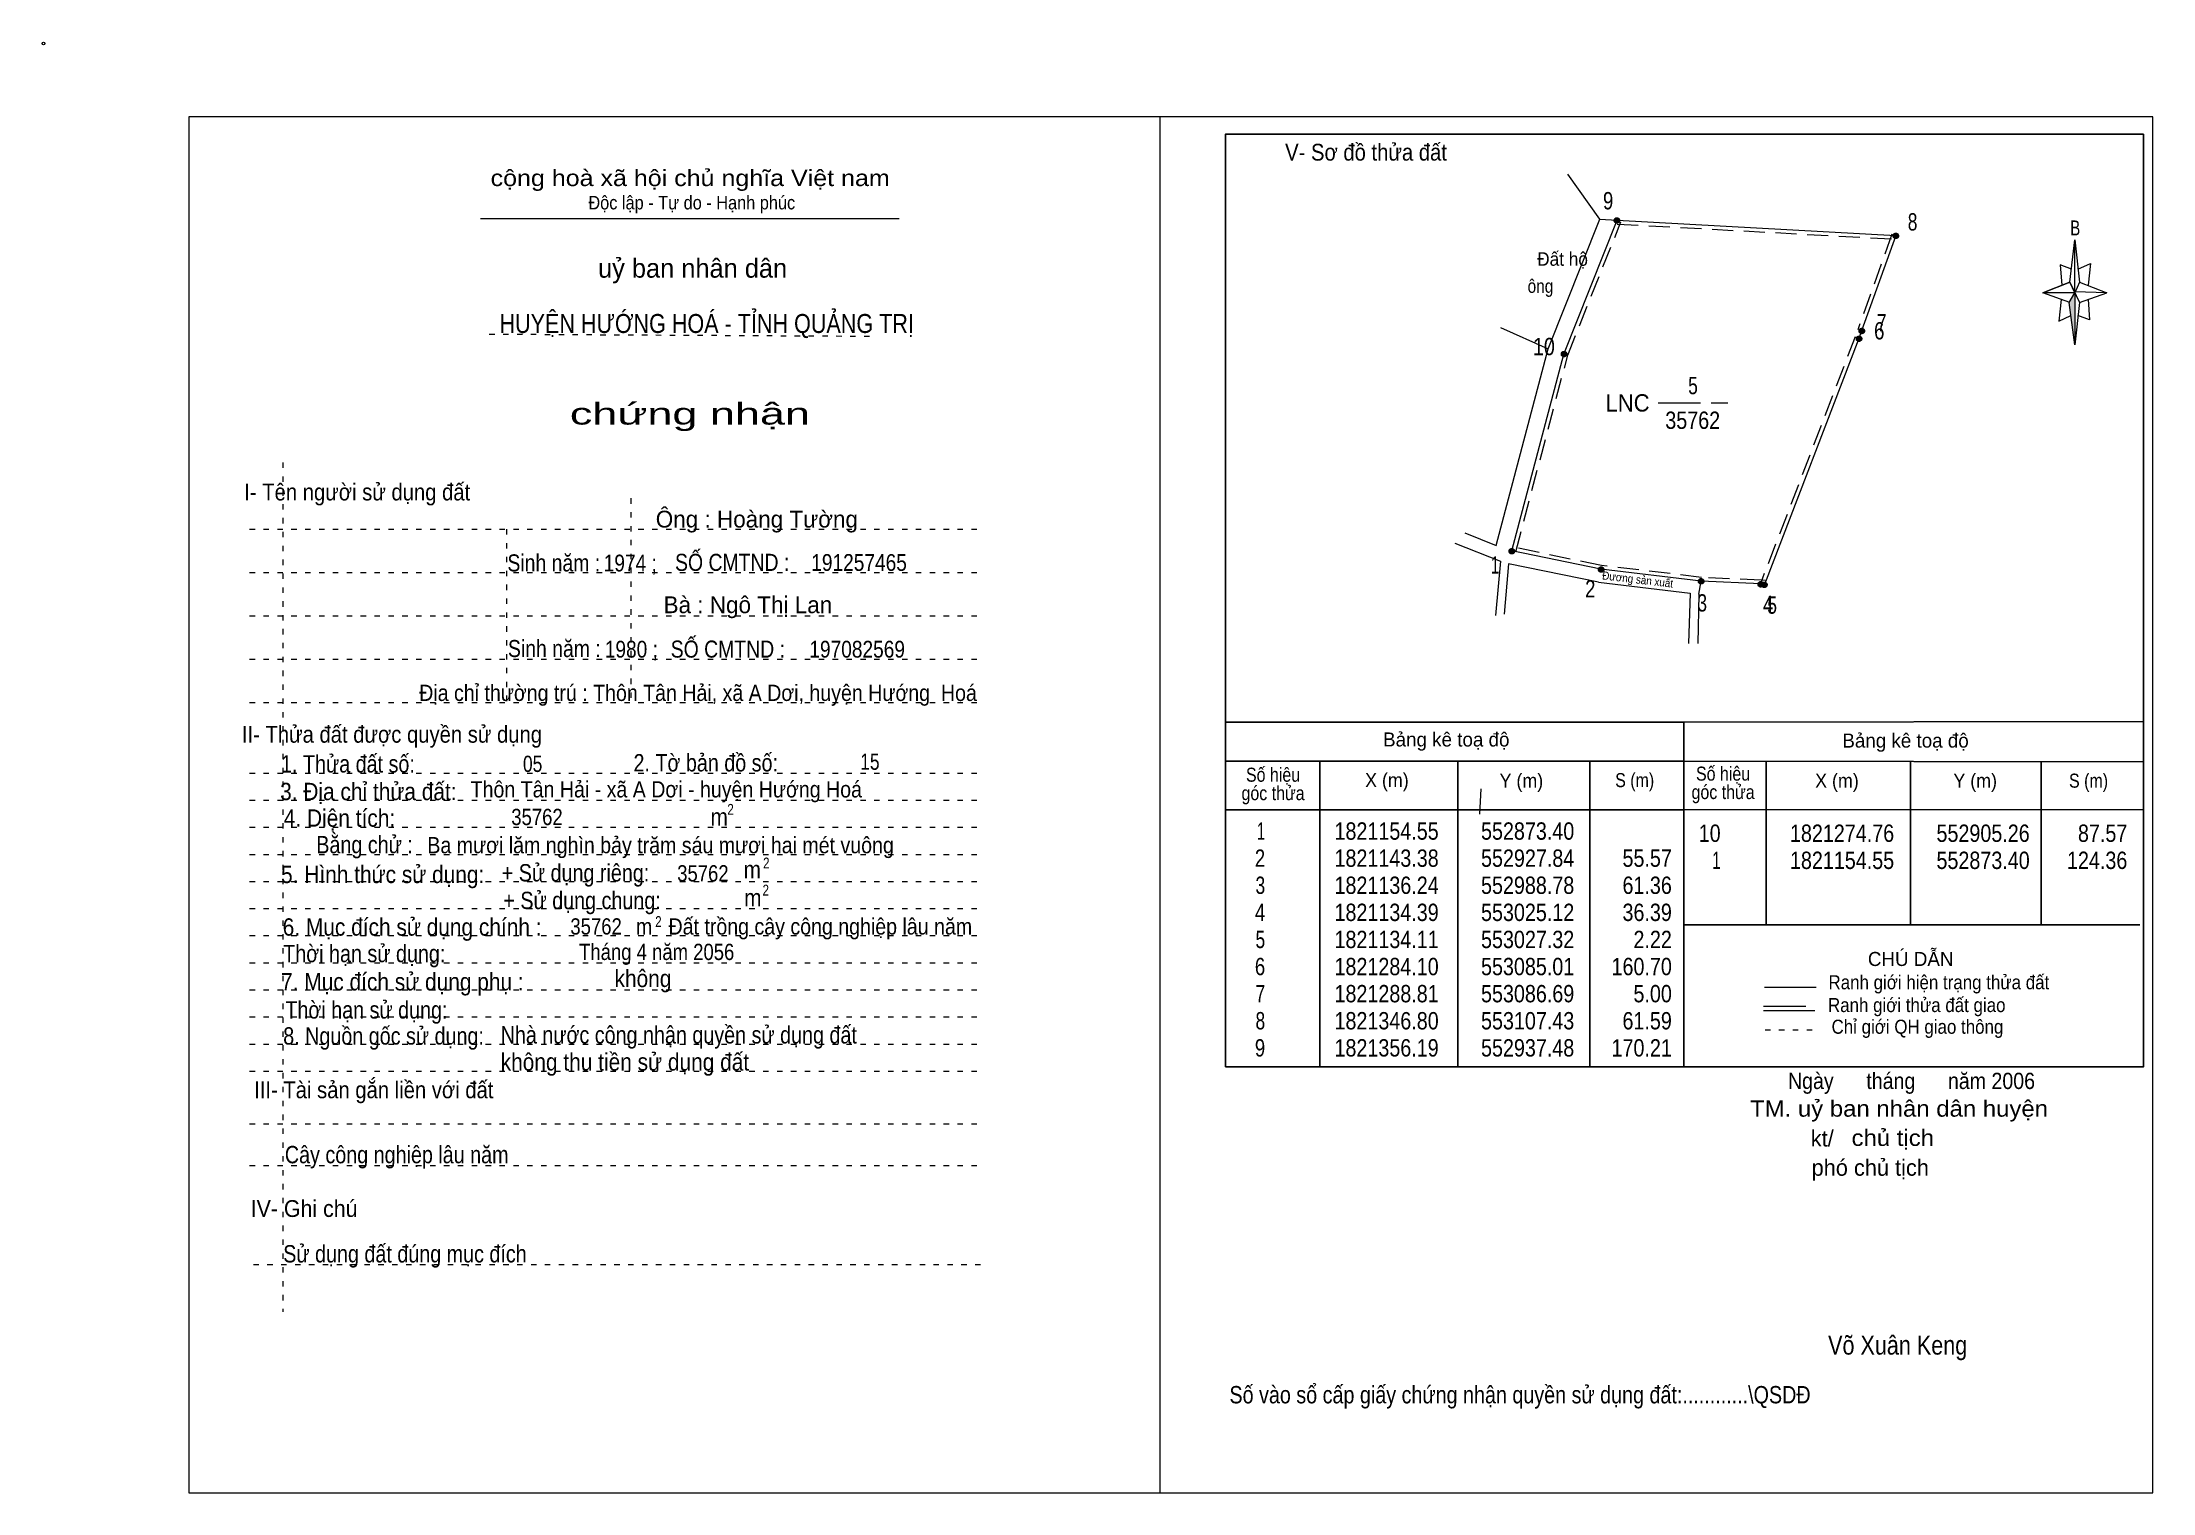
# Model space of a CAD drawing. Header units: centimetres. Extents: x -1.6 to 37.4, y -1.3 to 25.5.
import ezdxf
from ezdxf.enums import TextEntityAlignment as Align

# ---------------------------------------------------------------- set-up
doc = ezdxf.new("R2010")
doc.units = ezdxf.units.CM
doc.header["$LTSCALE"] = 0.13
for name, pattern in [('DOTTED', [1.5, 0.3, -1.2]), ('LONG_DASHED', [7.5, 6, -1.5]), ('MEDIUM_DASHED', [4.5, 3, -1.5])]:
    doc.linetypes.add(name, pattern=pattern)
for name, color, linetype, lineweight in [('1', 7, 'DOTTED', 13), ('10', 7, 'Continuous', 13), ('2', 7, 'Continuous', 25), ('3', 7, 'Continuous', 13), ('30', 7, 'Continuous', 13), ('32', 7, 'LONG_DASHED', 13), ('33', 7, 'LONG_DASHED', 13), ('35', 7, 'Continuous', 13)]:
    doc.layers.add(name, color=color, linetype=linetype, lineweight=lineweight)

msp = doc.modelspace()

# ---------------------------------------------------------------- hatches: boundary and pattern name
at = {"layer": '30'}
msp.add_hatch(color=256, dxfattribs=at).paths.add_polyline_path([(35.91, 20.87), (35.91, 19.91), (35.81, 20.69)])
at = {"layer": '32'}
for points in [[(27.517, 22.2056, 1), (27.417, 22.2056, 1)], [(32.6609, 21.9214, 1), (32.5609, 21.9214, 1)], [(31.9823, 20.0237, 1), (31.8823, 20.0237, 1)], [(32.0331, 20.1662, 1), (31.9331, 20.1662, 1)], [(26.5418, 19.741, 1), (26.4418, 19.741, 1)], [(25.5775, 16.1026, 1), (25.4775, 16.1026, 1)], [(27.2252, 15.7645, 1), (27.1252, 15.7645, 1)], [(29.0697, 15.5484, 1), (28.9697, 15.5484, 1)], [(30.1696, 15.4924, 1), (30.0696, 15.4924, 1)], [(30.2362, 15.4839, 1), (30.1362, 15.4839, 1)]]:
    msp.add_hatch(color=256, dxfattribs=at).paths.add_polyline_path(points)

# ---------------------------------------------------------------- linework, layer by layer
at = {"layer": '1', "linetype": 'Continuous'}
msp.add_line((6.51, 22.24), (14.23, 22.24), dxfattribs=at)
at = {"layer": '1'}
for p, q in [((6.67, 20.11), (13.82, 20.07)), ((2.86, 17.74), (2.86, 2.07)), ((9.28, 17.08), (9.28, 13.31)), ((2.25, 16.51), (15.75, 16.51)), ((6.99, 16.51), (6.99, 13.31)), ((2.25, 15.71), (15.75, 15.71)), ((2.25, 14.91), (15.75, 14.91)), ((2.25, 14.11), (15.75, 14.11)), ((2.25, 13.31), (15.75, 13.31)), ((2.25, 12.01), (15.75, 12.01)), ((2.25, 11.51), (15.75, 11.51)), ((2.25, 11.01), (15.75, 11.01)), ((2.25, 10.51), (15.75, 10.51)), ((2.25, 10.01), (15.75, 10.01)), ((2.25, 9.51), (15.75, 9.51)), ((2.25, 9.01), (15.75, 9.01)), ((2.25, 8.51), (15.75, 8.51)), ((2.25, 8.01), (15.75, 8.01)), ((2.25, 7.51), (15.75, 7.51)), ((2.25, 7.01), (15.75, 7.01)), ((2.25, 6.51), (15.75, 6.51)), ((2.25, 5.54), (15.75, 5.54)), ((2.25, 4.77), (15.75, 4.77)), ((2.32, 2.94), (15.82, 2.94))]:
    msp.add_line(p, q, dxfattribs=at)
at = {"layer": '10'}
for p, q in [((27.15, 22.23), (27.47, 22.21)), ((25.32, 20.23), (26.2, 19.84)), ((31.93, 20.03), (30.19, 15.49)), ((31.98, 20.17), (31.93, 20.03)), ((28.98, 15.31), (28.96, 14.4)), ((28.98, 15.31), (29.02, 15.55)), ((24.96, 11.72), (24.93, 11.25))]:
    msp.add_line(p, q, dxfattribs=at)
at = {"layer": '10', "linetype": 'MEDIUM_DASHED'}
for p, q in [((27.47, 22.14), (32.61, 21.86)), ((32.54, 21.95), (31.91, 20.19)), ((31.86, 20.06), (30.12, 15.52))]:
    msp.add_line(p, q, dxfattribs=at)
at = {"layer": '10', "lineweight": 25}
for p, q in [((28.7, 12.95), (37.18, 12.96)), ((28.7, 12.23), (37.18, 12.22)), ((30.22, 12.23), (30.22, 9.21)), ((32.88, 12.23), (32.88, 9.21)), ((35.29, 12.23), (35.29, 9.21)), ((28.7, 11.33), (37.18, 11.34)), ((28.7, 9.21), (37.11, 9.21))]:
    msp.add_line(p, q, dxfattribs=at)
at = {"layer": '10'}
for points in [[(26.2, 19.84), (27.15, 22.23), (26.56, 23.06)], [(25.53, 16.11), (26.49, 19.74), (27.47, 22.21), (32.61, 21.93), (31.98, 20.17)], [(24.66, 16.44), (25.24, 16.21), (26.2, 19.84)], [(24.48, 16.25), (25.32, 15.92), (25.23, 14.92)], [(29.02, 15.55), (27.17, 15.77), (25.53, 16.11)], [(27.13, 15.53), (25.47, 15.87), (25.39, 14.94)], [(27.13, 15.53), (28.82, 15.33), (28.79, 14.4)], [(30.19, 15.49), (30.12, 15.5), (29.02, 15.55)]]:
    msp.add_lwpolyline(points, dxfattribs=at)
at = {"layer": '10', "linetype": 'MEDIUM_DASHED'}
for points in [[(25.6, 16.09), (26.56, 19.72), (27.54, 22.18)], [(29.03, 15.62), (27.18, 15.84), (25.54, 16.18)], [(30.2, 15.56), (30.13, 15.57), (29.02, 15.62)]]:
    msp.add_lwpolyline(points, dxfattribs=at)
at = {"layer": '10'}
msp.add_circle((-1.55, 25.47), 0.025, dxfattribs=at)
at = {"layer": '2'}
for p, q in [((20.25, 12.95), (28.7, 12.95)), ((28.7, 6.59), (28.7, 12.95)), ((20.25, 12.23), (28.7, 12.23)), ((21.99, 6.59), (21.99, 12.23)), ((24.53, 10.89), (24.53, 12.23)), ((26.97, 12.23), (26.97, 6.59)), ((20.25, 11.33), (28.7, 11.33))]:
    msp.add_line(p, q, dxfattribs=at)
msp.add_lwpolyline([(37.18, 23.8), (20.25, 23.8), (20.25, 6.59), (37.18, 6.59)], close=True, dxfattribs=at)
msp.add_lwpolyline([(24.53, 6.59), (24.53, 10.39), (24.53, 10.89)], dxfattribs=at)
at = {"layer": '3'}
msp.add_line((19.04, 24.12), (19.04, -1.27), dxfattribs=at)
for points in [[(19.04, 24.12), (1.13, 24.12), (1.13, -1.27), (19.04, -1.27)], [(19.04, -1.27), (37.35, -1.27), (37.35, 24.12), (19.04, 24.12)]]:
    msp.add_lwpolyline(points, dxfattribs=at)
at = {"layer": '30'}
for p, q in [((35.82, 21.07), (35.91, 21.85)), ((36, 21.07), (36.5, 20.87)), ((35.82, 20.69), (35.32, 20.87)), ((36, 20.69), (35.91, 19.91)), ((36.16, 20.75), (36.18, 20.37)), ((36.18, 20.37), (35.97, 20.45))]:
    msp.add_line(p, q, dxfattribs=at)
for points in [[(35.91, 21.85), (36, 21.07), (35.91, 20.87)], [(35.91, 20.87), (35.32, 20.87), (35.82, 21.07), (36, 20.69), (36.5, 20.87), (35.91, 20.89)], [(35.91, 20.87), (35.91, 19.91), (35.81, 20.69)]]:
    msp.add_lwpolyline(points, close=True, dxfattribs=at)
for points in [[(35.97, 21.31), (36.2, 21.41), (36.16, 21.01)], [(35.91, 20.87), (35.82, 21.07), (35.32, 20.87)], [(35.85, 21.31), (35.64, 21.39), (35.67, 21.01)], [(35.66, 20.75), (35.62, 20.35), (35.84, 20.45)], [(35.91, 20.87), (36, 20.69), (36.5, 20.87)]]:
    msp.add_lwpolyline(points, dxfattribs=at)
at = {"layer": '32'}
for centre in [(27.467, 22.2056), (32.6109, 21.9214), (31.9323, 20.0237), (31.9831, 20.1662), (26.4918, 19.741), (25.5275, 16.1026), (27.1752, 15.7645), (29.0197, 15.5484), (30.1196, 15.4924), (30.1862, 15.4839)]:
    msp.add_circle(centre, 0.05, dxfattribs=at)
at = {"layer": '33'}
msp.add_line((28.23, 18.84), (29.51, 18.84), dxfattribs=at)
at = {"layer": '35'}
for p, q in [((30.19, 8.06), (31.14, 8.06)), ((30.17, 7.63), (31.12, 7.63))]:
    msp.add_line(p, q, dxfattribs=at)
at = {"layer": '35', "linetype": 'LONG_DASHED'}
msp.add_line((30.17, 7.71), (31.12, 7.71), dxfattribs=at)
at = {"layer": '35', "linetype": 'DOTTED'}
msp.add_line((30.2, 7.27), (31.19, 7.27), dxfattribs=at)

# ---------------------------------------------------------------- texts
at = {"layer": '1'}
for s, height, width, p in [('V- Sơ đồ thửa đất', 0.31, 0.9, (22.84, 23.31)), ('cộng hoà xã hội chủ nghĩa Việt nam', 0.3, 1.15, (10.375, 22.84)), ('Độc lập - Tự do - Hạnh phúc', 0.25, 0.9, (10.405, 22.41)), ('chứng nhận', 0.4, 1.55, (10.37, 18.44)), ('I- Tên người sử dụng đất', 0.31, 0.9, (4.235, 17.04)), ('II- Thửa đất được quyền sử dụng', 0.31, 0.9, (4.875, 12.57)), ('III- Tài sản gắn liền với đất', 0.31, 0.9, (4.54, 6.01)), ('IV- Ghi chú', 0.31, 0.95, (3.255, 3.82))]:
    msp.add_text(s, height=height, dxfattribs=dict(at, width=width)).set_placement(p, align=Align.CENTER)
msp.add_text('uỷ ban nhân dân', height=0.35, dxfattribs=at).set_placement((10.42, 21.15), align=Align.CENTER)
at = {"layer": '1', "width": 0.9}
msp.add_text('Đương sản xuất', height=0.1513, rotation=353.263, dxfattribs=at).set_placement((27.8411, 15.5066), align=Align.CENTER)
at = {"layer": '10'}
for s, width, p in [('  Đất hộ', 0.95, (25.82, 21.37)), ('ông', 0.85, (25.82, 20.87))]:
    msp.add_text(s, height=0.25, dxfattribs=dict(at, width=width)).set_placement(p)
for s, height, p in [('Ông : Hoàng Tường', 0.31, (11.605, 16.54)), ('Bà : Ngô Thị Lan', 0.31, (11.44, 14.96)), ('kt/ ', 0.3, (31.31, 5.12)), ('phó chủ tịch ', 0.3, (32.195, 4.58))]:
    msp.add_text(s, height=height, dxfattribs=at).set_placement(p, align=Align.CENTER)
for s, height, width, p in [('Sinh năm :', 0.3149, 0.85, (7.86, 15.73)), ('1974 ;', 0.31, 0.85, (9.27, 15.73)), ('SỐ CMTND :', 0.3149, 0.85, (11.15, 15.74)), ('191257465', 0.31, 0.85, (13.49, 15.74)), ('Sinh năm :', 0.3149, 0.85, (7.87, 14.15)), ('1980 ;', 0.31, 0.85, (9.29, 14.14)), ('SỐ CMTND :', 0.3149, 0.85, (11.07, 14.14)), ('197082569', 0.31, 0.85, (13.455, 14.14)), ('Địa chỉ thường trú : Thôn Tân Hải, xã A Dơi, huyện Hướng  Hoá ', 0.3, 0.9, (10.57, 13.34)), ('05', 0.3, 0.8, (7.47, 12.03)), ('15', 0.3, 0.8, (13.69, 12.07)), ('Thôn Tân Hải - xã A Dơi - huyện Hướng Hoá ', 0.3, 0.9, (9.985, 11.56)), ('35762', 0.3, 0.85, (7.55, 11.05)), ('Ba mươi lăm nghìn bảy trăm sáu mươi hai mét vuông ', 0.3, 0.9, (9.88, 10.53)), ('35762', 0.3, 0.85, (10.61, 10.01)), ('m   Đất trồng cây công nghiệp lâu năm ', 0.3, 0.9, (12.525, 9.03)), ('35762', 0.3, 0.85, (8.64, 9.03)), ('Tháng 4 năm 2056 ', 0.3, 0.85, (9.805, 8.56)), ('Ngày      tháng      năm 2006', 0.3, 0.9, (32.9, 6.18)), ('TM. uỷ ban nhân dân huyện', 0.3, 1.1, (32.67, 5.67)), ('chủ tịch', 0.3, 1.1, (32.555, 5.13)), ('Võ Xuân Keng ', 0.35, 0.85, (32.7, 1.28))]:
    msp.add_text(s, height=height, dxfattribs=dict(at, width=width)).set_placement(p, align=Align.CENTER)
at = {"layer": '2'}
for s, height, width, p in [('HUYỆN HƯỚNG HOÁ - TỈNH QUẢNG TRỊ', 0.35, 0.85, (10.68, 20.13)), ('Số hiệu', 0.2591, 0.85, (21.125, 11.85)), ('Số hiệu', 0.2591, 0.85, (29.425, 11.87)), ('3. Địa chỉ thửa đất:', 0.32, 0.9, (4.44, 11.51)), ('góc thửa', 0.2591, 0.85, (21.125, 11.51)), ('X (m)', 0.2591, 0.95, (23.225, 11.75)), ('Y (m)', 0.2591, 0.95, (25.705, 11.74)), ('S (m)', 0.2591, 0.85, (27.795, 11.75)), ('góc thửa', 0.2591, 0.85, (29.425, 11.53)), ('X (m)', 0.2591, 0.95, (31.525, 11.74)), ('Y (m)', 0.2591, 0.95, (34.075, 11.74)), ('S (m)', 0.2591, 0.85, (36.165, 11.74)), ('Số vào sổ cấp giấy chứng nhận quyền sử dụng đất:............\\QSDĐ', 0.32, 0.85, (25.68, 0.38))]:
    msp.add_text(s, height=height, dxfattribs=dict(at, width=width)).set_placement(p, align=Align.CENTER)
for p in [(24.32, 12.5), (32.79, 12.48)]:
    msp.add_text('Bảng kê toạ độ', height=0.2591, dxfattribs=at).set_placement(p, align=Align.CENTER)
for s, height, width, p in [('1. Thửa đất số:', 0.32, 0.85, (2.83, 12.02)), ('2. Tờ bản đồ số:', 0.32, 0.85, (9.33, 12.04)), ('4. Diện tích:', 0.32, 0.9, (2.88, 11.02)), ('m', 0.32, 0.9, (10.75, 11.04)), ('2', 0.2, 0.8, (11.06, 11.24)), ('Bằng chử :', 0.32, 0.85, (3.48, 10.53)), ('5. Hình thức sử dụng:', 0.32, 0.9, (2.83, 9.98)), ('+ Sử dụng riêng:', 0.32, 0.85, (6.9, 10.01)), ('m', 0.32, 0.9, (11.36, 10.07)), ('2', 0.2, 0.8, (11.72, 10.25)), ('+ Sử dụng chung:', 0.32, 0.85, (6.93, 9.5)), ('m', 0.32, 0.9, (11.37, 9.55)), ('2', 0.2, 0.8, (11.71, 9.75)), ('6. Mục đích sử dụng chính : ', 0.32, 0.9, (2.86, 9.01)), ('2', 0.2, 0.8, (9.73, 9.17)), ('Thời hạn sử dụng: ', 0.32, 0.85, (2.87, 8.52)), ('7. Mục đích sử dụng phụ : ', 0.32, 0.9, (2.83, 8)), ('không', 0.32, 0.9, (8.98, 8.06)), ('Thời hạn sử dụng: ', 0.32, 0.85, (2.91, 7.48)), ('8. Nguồn gốc sử dụng: ', 0.32, 0.85, (2.87, 7)), ('Nhà nước công nhận quyền sử dụng đất  ', 0.32, 0.85, (6.88, 7.02)), ('không thu tiền sử dụng đất', 0.32, 0.9, (6.88, 6.52)), ('Cây công nghiệp lâu năm', 0.32, 0.85, (2.9, 4.81)), ('Sử dụng đất đúng mục đích', 0.32, 0.85, (2.87, 2.98))]:
    msp.add_text(s, height=height, dxfattribs=dict(at, width=width)).set_placement(p)
at = {"layer": '30', "width": 0.75}
msp.add_text('B', height=0.2756, dxfattribs=at).set_placement((35.92, 21.93), align=Align.CENTER)
at = {"layer": '30'}
for s, width, p in [('1', 0.65, (20.98, 10.78)), ('1821154.55', 0.85, (24.18, 10.78)), ('552873.40', 0.85, (26.68, 10.78)), ('552873.40', 0.85, (26.68, 10.78)), ('10', 0.85, (29.38, 10.74)), ('1821274.76', 0.85, (32.58, 10.74)), ('552905.26', 0.85, (35.08, 10.74)), ('87.57', 0.85, (36.88, 10.74)), ('2', 0.8, (20.98, 10.28)), ('1821143.38', 0.85, (24.18, 10.28)), ('552927.84', 0.85, (26.68, 10.28)), ('55.57', 0.85, (28.48, 10.28)), ('1', 0.65, (29.38, 10.24)), ('1821154.55', 0.85, (32.58, 10.24)), ('552873.40', 0.85, (35.08, 10.24)), ('124.36', 0.85, (36.88, 10.24)), ('3', 0.75, (20.98, 9.78)), ('1821136.24', 0.85, (24.18, 9.78)), ('552988.78', 0.85, (26.68, 9.78)), ('61.36', 0.85, (28.48, 9.78)), ('4', 0.8, (20.98, 9.28)), ('1821134.39', 0.85, (24.18, 9.28)), ('553025.12', 0.85, (26.68, 9.28)), ('36.39', 0.85, (28.48, 9.28)), ('5', 0.75, (20.98, 8.78)), ('1821134.11', 0.85, (24.18, 8.78)), ('553027.32', 0.85, (26.68, 8.78)), ('2.22', 0.85, (28.48, 8.78)), ('6', 0.8, (20.98, 8.28)), ('1821284.10', 0.85, (24.18, 8.28)), ('553085.01', 0.85, (26.68, 8.28)), ('160.70', 0.85, (28.48, 8.28)), ('7', 0.75, (20.98, 7.78)), ('1821288.81', 0.85, (24.18, 7.78)), ('553086.69', 0.85, (26.68, 7.78)), ('5.00', 0.85, (28.48, 7.78)), ('8', 0.75, (20.98, 7.28)), ('1821346.80', 0.85, (24.18, 7.28)), ('553107.43', 0.85, (26.68, 7.28)), ('61.59', 0.85, (28.48, 7.28)), ('9', 0.8, (20.98, 6.78)), ('1821356.19', 0.85, (24.18, 6.78)), ('552937.48', 0.85, (26.68, 6.78)), ('170.21', 0.85, (28.48, 6.78))]:
    msp.add_text(s, height=0.32, dxfattribs=dict(at, width=width)).set_placement(p, align=Align.RIGHT)
at = {"layer": '32'}
for s, width, p in [('9', 0.8, (27.305, 22.41)), ('8', 0.75, (32.92, 22.02)), ('6', 0.8, (32.305, 20.01)), ('7', 0.75, (32.35, 20.16)), ('10', 0.85, (26.12, 19.72)), ('1', 0.65, (25.22, 15.69)), ('2', 0.8, (26.975, 15.25)), ('3', 0.75, (29.04, 14.99)), ('4', 0.8, (30.255, 14.96)), ('5', 0.75, (30.33, 14.95))]:
    msp.add_text(s, height=0.32, dxfattribs=dict(at, width=width)).set_placement(p, align=Align.CENTER)
at = {"layer": '33'}
for s, width, p in [('5', 0.75, (28.87, 19)), ('35762', 0.85, (28.865, 18.36))]:
    msp.add_text(s, height=0.32, dxfattribs=dict(at, width=width)).set_placement(p, align=Align.CENTER)
at = {"layer": '33', "width": 0.95}
msp.add_text('LNC', height=0.32, dxfattribs=at).set_placement((28.07, 18.68), align=Align.RIGHT)
at = {"layer": '35'}
msp.add_text('CHÚ DẪN', height=0.2591, dxfattribs=at).set_placement((32.885, 8.45), align=Align.CENTER)
at = {"layer": '35', "width": 0.9}
for s, p in [('Ranh giới hiện trạng thửa đất', (33.405, 8.02)), ('Ranh giới thửa đất giao ', (33.04, 7.6)), ('Chỉ giới QH giao thông', (33.01, 7.2))]:
    msp.add_text(s, height=0.2591, dxfattribs=at).set_placement(p, align=Align.CENTER)

doc.saveas('drawing.dxf')
